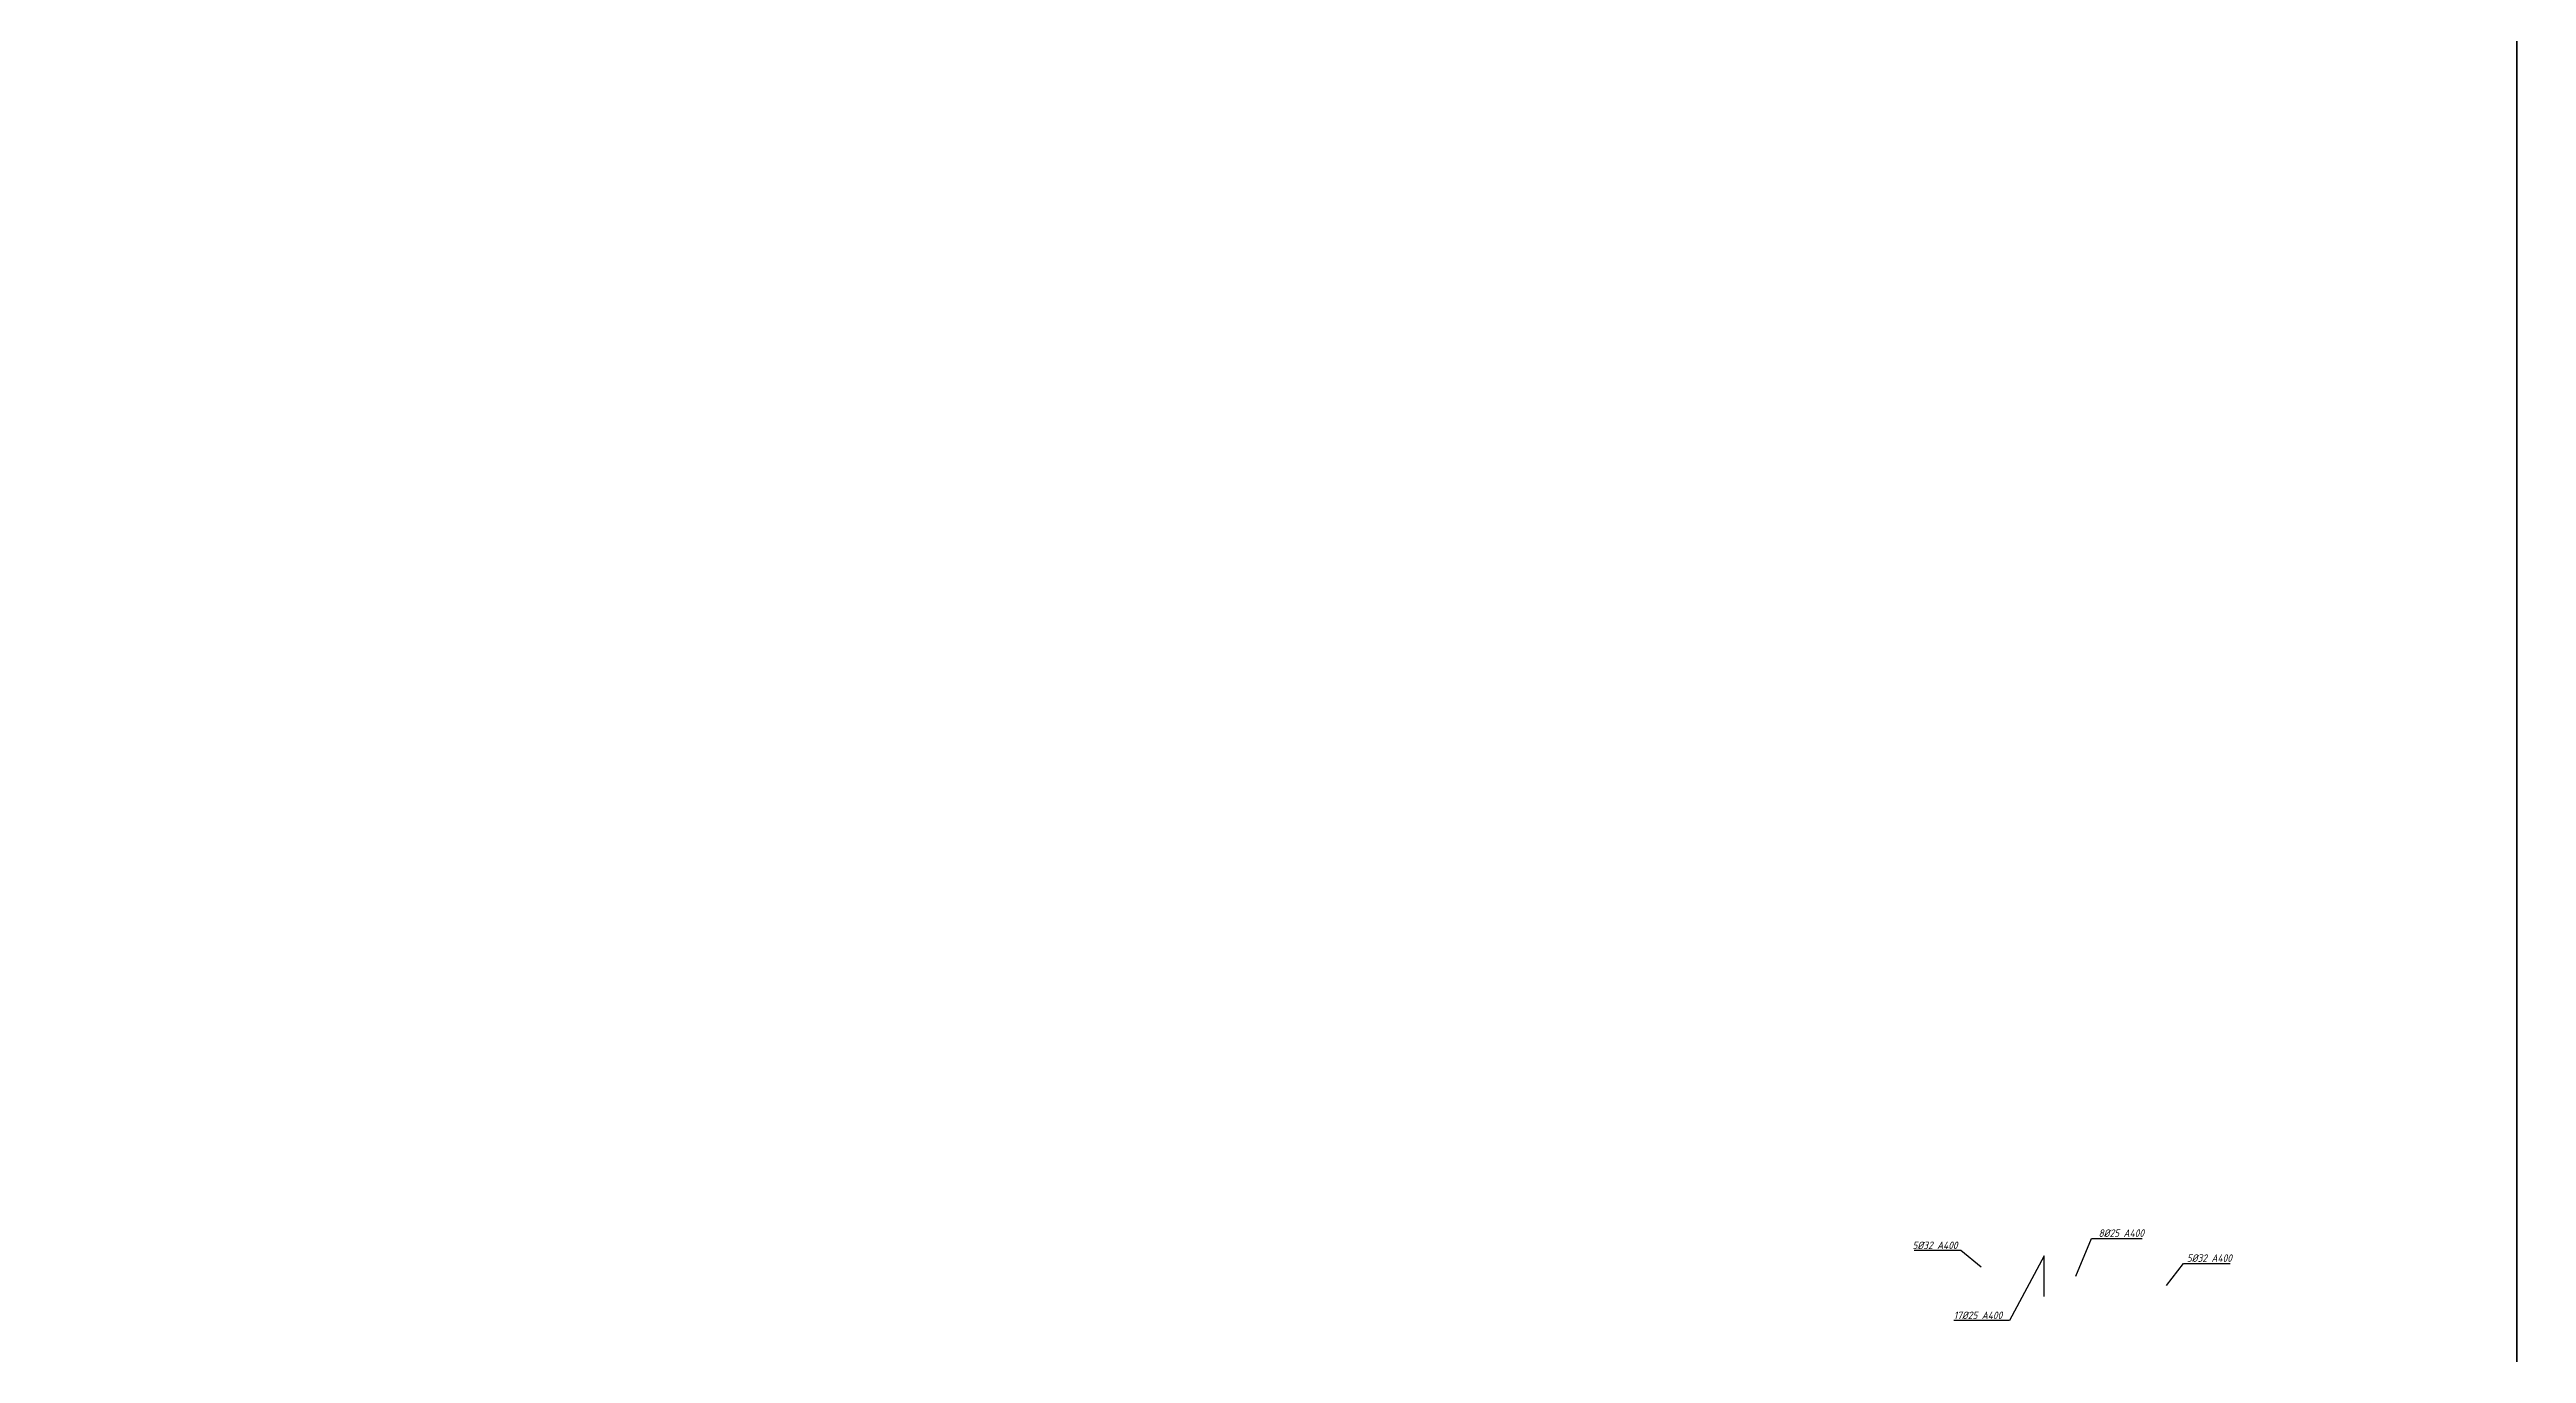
# Model space of a CAD drawing. Header units: millimetres. Extents: x 265754 to 14267433, y -6145605 to 2433772.
# Drawn here: x 7312032 to 7353061, y 794032 to 815642 of the extents above; entities that cross this region are included whole.
import ezdxf
from ezdxf import colors
from ezdxf.entities.mleader import LeaderData, LeaderLine
from ezdxf.math import Vec2, Vec3

# ---------------------------------------------------------------- set-up
doc = ezdxf.new("R2010")
doc.units = ezdxf.units.MM
for name, color, linetype, lineweight in [('1-Бетон', 106, 'Continuous', 35), ('ИС_Выноски', 3, 'Continuous', 18), ('ИС_РЗМ', 3, 'Continuous', 18), ('Хомуты', 4, 'Continuous', 18)]:
    doc.layers.add(name, color=color, linetype=linetype, lineweight=lineweight)
doc.styles.add('0', font='isocpeur.ttf', dxfattribs={"width": 0.8, "oblique": 15})
doc.styles.add('ISOCPEUR', font='isocpeur.ttf', dxfattribs={"width": 0.8, "oblique": 15, "height": 2.5})
doc.styles.add('ROMANS', font='isocpeur.ttf', dxfattribs={"width": 0.9, "oblique": 15})

# ---------------------------------------------------------------- blocks, each defined once
blk = doc.blocks.new('_None')

msp = doc.modelspace()

# ---------------------------------------------------------------- linework, layer by layer
at = {"layer": '1-Бетон'}
msp.add_lwpolyline([(7266394.4017, 859892.3616), (7352902.1087, 859892.3616), (7352902.1087, 771391.9934), (7266394.4017, 771391.9934)], close=True, dxfattribs=at)

# ---------------------------------------------------------------- leaders
at = {"layer": 'ИС_Выноски'}
ml = msp.add_multileader_mtext('Standard', dxfattribs=at)
ml.set_content('Ось моста', color=256, style='ISOCPEUR')
ml.set_leader_properties(color=256, linetype='ByLayer', lineweight=-1)
ml.set_arrow_properties(name='NONE')
ml.build(insert=Vec2(0, 0))
ml.multileader.update_dxf_attribs({"text_left_attachment_type": 6, "text_right_attachment_type": 6, "dogleg_length": 0.36, "arrow_head_size": 300, "scale": 50})
ctx = ml.context
ctx.base_point, ctx.scale, ctx.char_height, ctx.arrow_head_size, ctx.landing_gap_size, ctx.plane_origin = Vec3(7291346.9928, 810171.9262, 0.0004), 50, 250, 300, 4.5, Vec3(7299791.1998, 804472.9686, 0.0004)
ctx.left_attachment, ctx.right_attachment, ctx.text_align_type = 6, 6, 1
notes = []
notes.append((ctx, [(1, (1, 1, 0), (7292723.2405, 810171.9262, 0.0004), (-1, 0), 40.2604, [(1, [(7292723.2405, 809973.978, 0.0004)], 0, [])])]))
ctx.mtext.insert, ctx.mtext.width, ctx.mtext.alignment, ctx.mtext.flow_direction = Vec3(7292014.9864, 810471.9262, 0.0004), 2049.625884, 2, 5
at = {"layer": 'ИС_РЗМ', "ltscale": 200}
ml = msp.add_multileader_mtext('Standard', dxfattribs=at)
ml.set_content('Ось опоры ОК1', color=256, style='0')
ml.set_leader_properties(color=256, linetype='ByLayer', lineweight=-1)
ml.set_arrow_properties(name='NONE')
ml.build(insert=Vec2(0, 0))
ml.multileader.update_dxf_attribs({"text_left_attachment_type": 6, "text_right_attachment_type": 6, "dogleg_length": 0.36, "arrow_head_size": 18, "scale": 100})
ctx = ml.context
ctx.base_point, ctx.scale, ctx.char_height, ctx.arrow_head_size, ctx.landing_gap_size, ctx.plane_origin = Vec3(7180221.3278, 804707.9084), 100, 250, 18, 9, Vec3(7179723.8832, 804707.9084)
ctx.left_attachment, ctx.right_attachment = 6, 6
notes.append((ctx, [(0, (1, 1, 0), (7180185.3278, 804707.9084), (1, 0), 36, [(0, [(7179723.8832, 804707.9084)], 0, [])])]))
ctx.mtext.insert, ctx.mtext.width, ctx.mtext.flow_direction = Vec3(7180230.3278, 805032.9084), 3140.388662, 5
at = {"layer": 'Хомуты', "color": 3}
ml = msp.add_multileader_mtext('Standard', dxfattribs=at)
ml.set_content('\\A1;8%%C25 А400', color=4, style='ROMANS')
ml.set_leader_properties(color=256)
ml.set_arrow_properties(name='NONE')
ml.build(insert=Vec2(0, 0))
ml.multileader.update_dxf_attribs({"text_left_attachment_type": 6, "text_right_attachment_type": 6, "arrow_head_size": 600})
ctx = ml.context
ctx.base_point, ctx.char_height, ctx.arrow_head_size, ctx.plane_origin = Vec3(7345931.1964, 795938.8888), 125, 600, Vec3(7345842.9004, 795828.338)
ctx.left_attachment, ctx.right_attachment, ctx.text_align_type = 6, 6, 1
notes.append((ctx, [(0, (1, 1, 0), (7345854.5598, 795938.8888), (1, 0), 76.6366, [(1, [(7345595.2089, 795311.1845)], 0, [])])]))
ctx.mtext.insert, ctx.mtext.alignment, ctx.mtext.flow_direction = Vec3(7346349.0619, 796088.8888), 2, 5
ml = msp.add_multileader_mtext('Standard', dxfattribs=at)
ml.set_content('\\A1;5%%C32 А400', color=4, style='ROMANS')
ml.set_leader_properties(color=256)
ml.set_arrow_properties(name='NONE')
ml.build(insert=Vec2(0, 0))
ml.multileader.update_dxf_attribs({"text_left_attachment_type": 6, "text_right_attachment_type": 6, "arrow_head_size": 600})
ctx = ml.context
ctx.base_point, ctx.char_height, ctx.arrow_head_size, ctx.plane_origin = Vec3(7342845.2704, 795737.0211), 125, 600, Vec3(7342367.4044, 795647.3159)
ctx.left_attachment, ctx.right_attachment, ctx.text_align_type = 6, 6, 1
notes.append((ctx, [(1, (1, 1, 0), (7343689.0013, 795737.0211), (-1, 0), 8, [(0, [(7344030.4589, 795461.1845)], 0, [])])]))
ctx.mtext.insert, ctx.mtext.alignment, ctx.mtext.flow_direction = Vec3(7343263.1358, 795887.0211), 2, 5
ml = msp.add_multileader_mtext('Standard', dxfattribs=at)
ml.set_content('\\A1;17%%C25 А400', color=4, style='ROMANS')
ml.set_leader_properties(color=256)
ml.set_arrow_properties(name='NONE')
ml.build(insert=Vec2(0, 0))
ml.multileader.update_dxf_attribs({"text_left_attachment_type": 6, "text_right_attachment_type": 6, "arrow_head_size": 600})
ctx = ml.context
ctx.base_point, ctx.char_height, ctx.arrow_head_size, ctx.plane_origin = Vec3(7343529.5722, 794576.9005), 125, 600, Vec3(7343671.095, 794412.1953)
ctx.left_attachment, ctx.right_attachment, ctx.text_align_type = 6, 6, 1
notes.append((ctx, [(1, (1, 1, 0), (7344498.1898, 794576.9005), (-1, 0), 76.6366, [(1, [(7345070.2089, 794974.6845), (7345070.2089, 795647.6845)], 0, [])])]))
ctx.mtext.insert, ctx.mtext.alignment, ctx.mtext.flow_direction = Vec3(7343975.5627, 794726.9005), 2, 5
ml = msp.add_multileader_mtext('Standard', dxfattribs=at)
ml.set_content('\\A1;5%%C32 А400', color=4, style='ROMANS')
ml.set_leader_properties(color=256)
ml.set_arrow_properties(name='NONE')
ml.build(insert=Vec2(0, 0))
ml.multileader.update_dxf_attribs({"text_left_attachment_type": 6, "text_right_attachment_type": 6, "arrow_head_size": 600})
ctx = ml.context
ctx.base_point, ctx.char_height, ctx.arrow_head_size, ctx.plane_origin = Vec3(7347389.7131, 795525.1016), 125, 600, Vec3(7346911.8472, 795435.3965)
ctx.left_attachment, ctx.right_attachment, ctx.text_align_type = 6, 6, 1
notes.append((ctx, [(0, (1, 1, 0), (7347381.7131, 795525.1016), (1, 0), 8, [(0, [(7347095.9589, 795161.1845)], 0, [])])]))
ctx.mtext.insert, ctx.mtext.alignment, ctx.mtext.flow_direction = Vec3(7347807.5786, 795675.1016), 2, 5
for ctx, leaders in notes:
    for number, flags, end, landing, length, lines in leaders:
        leader = LeaderData()
        leader.index, (leader.has_last_leader_line, leader.has_dogleg_vector, leader.attachment_direction) = number, flags
        leader.last_leader_point, leader.dogleg_vector, leader.dogleg_length = Vec3(end), Vec3(landing), length
        for number, points, colour, breaks in lines:
            line = LeaderLine()
            line.index, line.vertices, line.color, line.breaks = number, Vec3.list(points), colors.encode_raw_color(colour), breaks
            leader.lines.append(line)
        ctx.leaders.append(leader)

doc.saveas('drawing.dxf')
